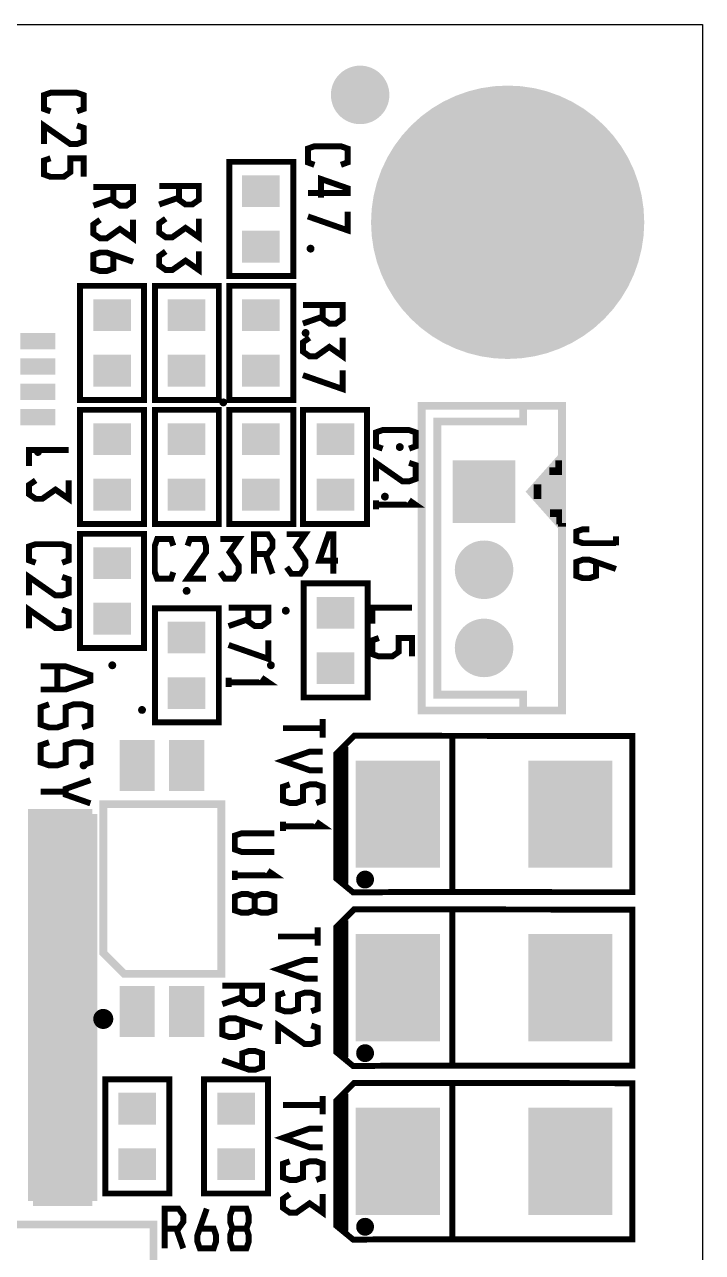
# Model space of a CAD drawing. Extents: x 0 to 118, y -6 to 50.
# Drawn here: x 100.62 to 117.99, y 18.62 to 50.06 of the extents above; entities that cross this region are included whole.
import ezdxf

# ---------------------------------------------------------------- set-up
doc = ezdxf.new("R2010")
doc.units = 0
doc.header["$MEASUREMENT"] = 0
doc.layers.get('0').update_dxf_attribs({"linetype": 'CONTINUOUS'})
for name, color, linetype in [('22-304-0_DRD', 1, 'CONTINUOUS'), ('22-304-0_SMT', 254, 'CONTINUOUS'), ('22-304-0_SST', 1, 'CONTINUOUS'), ('THRUHOLE_TAP', 11, 'CONTINUOUS')]:
    doc.layers.add(name, color=color, linetype=linetype)

# ---------------------------------------------------------------- blocks, each defined once
blk = doc.blocks.new('RECTANGLE_2')
blk.add_solid([(0.4826, 0.4064), (0.4826, -0.4064), (-0.4826, 0.4064), (-0.4826, -0.4064)])
blk = doc.blocks.new('ROUND_18')
at = {"const_width": 3.50012}
blk.add_lwpolyline([(-1.75006, 0, 1), (1.75006, 0, 1)], format="xyb", close=True, dxfattribs=at)
blk = doc.blocks.new('ROUND_22')
at = {"const_width": 0.7493}
blk.add_lwpolyline([(-0.37465, 0, 1), (0.37465, 0, 1)], format="xyb", close=True, dxfattribs=at)
blk = doc.blocks.new('SQUARE_25')
blk.add_solid([(0.8001, 0.8001), (0.8001, -0.8001), (-0.8001, 0.8001), (-0.8001, -0.8001)])
blk = doc.blocks.new('RECTANGLE_33')
blk.add_solid([(1.0795, 1.3716), (1.0795, -1.3716), (-1.0795, 1.3716), (-1.0795, -1.3716)])
blk = doc.blocks.new('RECTANGLE_35')
blk.add_solid([(0.44958, 0.65024), (0.44958, -0.65024), (-0.44958, 0.65024), (-0.44958, -0.65024)])
blk = doc.blocks.new('RECTANGLE_39')
blk.add_solid([(0.44958, 0.20955), (0.44958, -0.20955), (-0.44958, 0.20955), (-0.44958, -0.20955)])
blk = doc.blocks.new('ROUND_87')
at = {"const_width": 0.10033}
blk.add_lwpolyline([(-0.050164, 0, 1), (0.050164, 0, 1)], format="xyb", close=True, dxfattribs=at)
blk = doc.blocks.new('ROUND_89')
at = {"const_width": 0.44958}
blk.add_lwpolyline([(-0.22479, 0, 1), (0.22479, 0, 1)], format="xyb", close=True, dxfattribs=at)
blk = doc.blocks.new('ROUND_83')
at = {"const_width": 1.75006}
blk.add_lwpolyline([(-0.87503, 0, 1), (0.87503, 0, 1)], format="xyb", close=True, dxfattribs=at)

msp = doc.modelspace()

# ---------------------------------------------------------------- linework, layer by layer
at = {"layer": '22-304-0_DRD'}
for p, q in [((0, 50.06086), (117.99062, 50.06086)), ((117.99062, 50.06086), (117.99062, 0))]:
    msp.add_line(p, q, dxfattribs=at)
at = {"layer": '22-304-0_SST'}
for points, const_width in [([(101.28758, 47.83836), (101.1174, 47.89932), (101.1174, 48.25492), (101.28758, 48.31334), (101.96576, 48.31334), (102.1334, 48.25492), (102.1334, 47.89932), (101.96576, 47.83836)], 0.1524), ([(101.1174, 47.00016), (101.1174, 47.47514), (101.79558, 47.00016), (101.96576, 47.00016), (102.1334, 47.06112), (102.1334, 47.41672), (101.96576, 47.47514)], 0.1524), ([(108.04906, 46.4693), (107.88142, 46.53026), (107.88142, 46.88586), (108.04906, 46.94428), (108.72724, 46.94428), (108.89742, 46.88586), (108.89742, 46.53026), (108.72724, 46.4693)], 0.1524), ([(101.28758, 46.63694), (101.1174, 46.57852), (101.1174, 46.22292), (101.28758, 46.16196), (101.6254, 46.16196), (101.79558, 46.28134), (101.79558, 46.63694), (102.1334, 46.63694), (102.1334, 46.16196)], 0.1524), ([(107.5055, 43.6245), (107.5055, 46.5455), (105.8672, 46.5455), (105.8672, 43.6245), (107.5055, 43.6245)], 0.1524), ([(102.8954, 45.90034), (102.8954, 45.54474), (103.06558, 45.42536), (103.23576, 45.42536), (103.4034, 45.54474), (103.4034, 45.90034), (102.3874, 45.90034)], 0.1524), ([(104.57942, 45.92828), (104.57942, 45.57268), (104.74706, 45.4533), (104.91724, 45.4533), (105.08742, 45.57268), (105.08742, 45.92828), (104.07142, 45.92828)], 0.1524), ([(108.21924, 45.6311), (108.21924, 46.10608), (108.89742, 45.86986), (108.89742, 45.75048), (107.88142, 45.75048)], 0.1524), ([(102.8954, 45.60316), (102.3874, 45.42536)], 0.1524), ([(104.57942, 45.6311), (104.07142, 45.4533)], 0.1524), ([(107.88142, 45.1485), (108.89742, 44.7929), (108.89742, 45.26788)], 0.1524), ([(102.55758, 45.06214), (102.3874, 44.94276), (102.3874, 44.70654), (102.55758, 44.58716), (102.72776, 44.58716), (103.06558, 44.82592), (103.4034, 44.58716), (103.4034, 45.06214)], 0.1524), ([(104.23906, 45.09008), (104.07142, 44.9707), (104.07142, 44.73448), (104.23906, 44.6151), (104.40924, 44.6151), (104.74706, 44.85386), (105.08742, 44.6151), (105.08742, 45.09008)], 0.1524), ([(102.8954, 44.16552), (102.8954, 43.80992), (102.72776, 43.74896), (102.55758, 43.74896), (102.3874, 43.80992), (102.3874, 44.16552), (102.55758, 44.22394), (102.72776, 44.22394), (103.4034, 43.98772)], 0.1524), ([(104.23906, 44.25188), (104.07142, 44.1325), (104.07142, 43.89628), (104.23906, 43.7769), (104.40924, 43.7769), (104.74706, 44.01566), (105.08742, 43.7769), (105.08742, 44.25188)], 0.1524), ([(102.0445, 43.3705), (102.0445, 40.4495), (103.6828, 40.4495), (103.6828, 43.3705), (102.0445, 43.3705)], 0.1524), ([(105.6005, 40.4495), (105.6005, 43.3705), (103.9622, 43.3705), (103.9622, 40.4495), (105.6005, 40.4495)], 0.1524), ([(107.5055, 40.4495), (107.5055, 43.3705), (105.8672, 43.3705), (105.8672, 40.4495), (107.5055, 40.4495)], 0.1524), ([(108.26242, 42.88028), (108.26242, 42.52468), (108.43006, 42.4053), (108.60024, 42.4053), (108.77042, 42.52468), (108.77042, 42.88028), (107.75442, 42.88028)], 0.1524), ([(108.26242, 42.5831), (107.75442, 42.4053)], 0.1524), ([(107.92206, 42.04208), (107.75442, 41.9227), (107.75442, 41.68648), (107.92206, 41.5671), (108.09224, 41.5671), (108.43006, 41.80586), (108.77042, 41.5671), (108.77042, 42.04208)], 0.1524), ([(107.75442, 41.0845), (108.77042, 40.7289), (108.77042, 41.20388)], 0.1524), ([(102.0445, 40.1955), (102.0445, 37.2745), (103.6828, 37.2745), (103.6828, 40.1955), (102.0445, 40.1955)], 0.1524), ([(105.6005, 37.2745), (105.6005, 40.1955), (103.9622, 40.1955), (103.9622, 37.2745), (105.6005, 37.2745)], 0.1524), ([(107.5055, 37.2745), (107.5055, 40.1955), (105.8672, 40.1955), (105.8672, 37.2745), (107.5055, 37.2745)], 0.1524), ([(107.7595, 40.1955), (107.7595, 37.2745), (109.3978, 37.2745), (109.3978, 40.1955), (107.7595, 40.1955)], 0.1524), ([(114.39398, 32.4993), (110.7948, 32.4993), (110.7948, 40.29964), (114.39398, 40.29964), (114.39398, 32.4993)], 0.20066), ([(113.39576, 40.29964), (113.39576, 39.89832), (111.19612, 39.89832), (111.19612, 32.90062), (113.39576, 32.90062), (113.39576, 32.4993)], 0.20066), ([(109.79658, 39.20236), (109.6264, 39.26332), (109.6264, 39.61892), (109.79658, 39.67734), (110.47476, 39.67734), (110.6424, 39.61892), (110.6424, 39.26332), (110.47476, 39.20236)], 0.1524), ([(100.7364, 38.75532), (100.7364, 39.16934), (101.7524, 39.16934)], 0.1524), ([(114.39398, 38.99916), (113.59388, 38.1), (114.39398, 37.20084)], 0.20066), ([(114.30254, 38.89502), (114.30254, 37.30244)], 0.20066), ([(114.39398, 38.99916), (114.39398, 37.2999)], 0.20066), ([(109.6264, 38.36416), (109.6264, 38.83914), (110.30458, 38.36416), (110.47476, 38.36416), (110.6424, 38.42512), (110.6424, 38.78072), (110.47476, 38.83914)], 0.1524), ([(114.39398, 38.62578), (114.06378, 38.62578)], 0.20066), ([(114.1222, 38.69182), (114.1222, 37.50564)], 0.20066), ([(114.39398, 38.80612), (114.2238, 38.80612)], 0.20066), ([(100.90658, 38.38956), (100.7364, 38.27272), (100.7364, 38.03396), (100.90658, 37.91712), (101.07676, 37.91712), (101.41458, 38.15334), (101.7524, 37.91712), (101.7524, 38.38956)], 0.1524), ([(114.39398, 38.26764), (113.74374, 38.26764)], 0.20066), ([(113.76406, 38.28796), (113.76406, 37.9095)], 0.20066), ([(114.39398, 38.44798), (113.90376, 38.44798)], 0.20066), ([(113.94186, 38.49116), (113.94186, 37.70884)], 0.20066), ([(114.39398, 38.0873), (113.60404, 38.0873)], 0.20066), ([(109.6264, 37.64534), (109.6264, 37.88156)], 0.1524), ([(109.6264, 37.76472), (110.6424, 37.76472), (110.47476, 37.88156)], 0.1524), ([(114.39398, 37.90696), (113.76406, 37.90696)], 0.20066), ([(114.39398, 37.72662), (113.92408, 37.72662)], 0.20066), ([(114.39398, 37.54882), (114.0841, 37.54882)], 0.20066), ([(114.39398, 37.36848), (114.24412, 37.36848)], 0.20066), ([(114.39398, 37.2999), (114.39398, 37.20084)], 0.20066), ([(115.09502, 37.13734), (114.92484, 37.13734), (114.7572, 37.07892), (114.7572, 36.84016), (114.92484, 36.78174), (115.7732, 36.78174)], 0.1524), ([(100.90658, 36.28136), (100.7364, 36.34232), (100.7364, 36.69792), (100.90658, 36.75634), (101.58476, 36.75634), (101.7524, 36.69792), (101.7524, 36.34232), (101.58476, 36.28136)], 0.1524), ([(102.0445, 37.0205), (102.0445, 34.0995), (103.6828, 34.0995), (103.6828, 37.0205), (102.0445, 37.0205)], 0.1524), ([(104.43464, 36.04006), (104.37622, 35.86988), (104.02062, 35.86988), (103.95966, 36.04006), (103.95966, 36.7157), (104.02062, 36.88588), (104.37622, 36.88588), (104.43464, 36.7157)], 0.1524), ([(105.27284, 35.86988), (104.79786, 35.86988), (105.27284, 36.54806), (105.27284, 36.7157), (105.21442, 36.88588), (104.85882, 36.88588), (104.79786, 36.7157)], 0.1524), ([(105.63606, 36.04006), (105.75544, 35.86988), (105.99166, 35.86988), (106.11104, 36.04006), (106.11104, 36.2077), (105.87482, 36.54806), (106.11104, 36.88588), (105.63606, 36.88588)], 0.1524), ([(106.49966, 36.50488), (106.85526, 36.50488), (106.97464, 36.67506), (106.97464, 36.8427), (106.85526, 37.01288), (106.49966, 37.01288), (106.49966, 35.99688)], 0.1524), ([(107.33786, 36.16706), (107.45724, 35.99688), (107.69346, 35.99688), (107.81284, 36.16706), (107.81284, 36.3347), (107.57662, 36.67506), (107.81284, 37.01288), (107.33786, 37.01288)], 0.1524), ([(108.65104, 36.3347), (108.17606, 36.3347), (108.41482, 37.01288), (108.53166, 37.01288), (108.53166, 35.99688)], 0.1524), ([(115.7732, 36.72332), (115.7732, 36.95954)], 0.1524), ([(106.79684, 36.50488), (106.97464, 35.99688)], 0.1524), ([(115.2652, 36.29914), (115.2652, 35.94354), (115.09502, 35.88512), (114.92484, 35.88512), (114.7572, 35.94354), (114.7572, 36.29914), (114.92484, 36.35756), (115.09502, 36.35756), (115.7732, 36.12134)], 0.1524), ([(100.7364, 35.44316), (100.7364, 35.91814), (101.41458, 35.44316), (101.58476, 35.44316), (101.7524, 35.50412), (101.7524, 35.85972), (101.58476, 35.91814)], 0.1524), ([(109.4105, 32.8295), (109.4105, 35.7505), (107.7722, 35.7505), (107.7722, 32.8295), (109.4105, 32.8295)], 0.1524), ([(100.7364, 34.60496), (100.7364, 35.07994), (101.41458, 34.60496), (101.58476, 34.60496), (101.7524, 34.66592), (101.7524, 35.02152), (101.58476, 35.07994)], 0.1524), ([(105.6005, 32.1945), (105.6005, 35.1155), (103.9622, 35.1155), (103.9622, 32.1945), (105.6005, 32.1945)], 0.1524), ([(106.35742, 35.13328), (106.35742, 34.77768), (106.52506, 34.6583), (106.69524, 34.6583), (106.86542, 34.77768), (106.86542, 35.13328), (105.84942, 35.13328)], 0.1524), ([(106.35742, 34.8361), (105.84942, 34.6583)], 0.1524), ([(109.53242, 34.71926), (109.53242, 35.13328), (110.54842, 35.13328)], 0.1524), ([(105.84942, 34.1757), (106.86542, 33.8201), (106.86542, 34.29508)], 0.1524), ([(109.70006, 34.3535), (109.53242, 34.29508), (109.53242, 33.93948), (109.70006, 33.88106), (110.04042, 33.88106), (110.20806, 33.9979), (110.20806, 34.3535), (110.54842, 34.3535), (110.54842, 33.88106)], 0.1524), ([(101.03866, 33.03524), (101.67366, 33.03524), (102.30866, 33.25622), (102.30866, 33.40608), (101.67366, 33.62706), (101.03866, 33.62706)], 0.1524), ([(101.46284, 33.03524), (101.46284, 33.62706)], 0.1524), ([(105.84942, 33.10128), (105.84942, 33.3375)], 0.1524), ([(105.84942, 33.22066), (106.86542, 33.22066), (106.69524, 33.3375)], 0.1524), ([(102.09784, 32.06242), (102.30866, 32.13608), (102.30866, 32.58058), (102.09784, 32.65678), (101.88448, 32.65678), (101.67366, 32.58058), (101.67366, 32.13608), (101.46284, 32.06242), (101.24948, 32.06242), (101.03866, 32.13608), (101.03866, 32.58058), (101.24948, 32.65678)], 0.1524), ([(107.24642, 32.04464), (108.26242, 32.04464)], 0.1524), ([(108.26242, 31.80588), (108.26242, 32.28086)], 0.1524), ([(102.09784, 31.09214), (102.30866, 31.1658), (102.30866, 31.6103), (102.09784, 31.68396), (101.88448, 31.68396), (101.67366, 31.6103), (101.67366, 31.1658), (101.46284, 31.09214), (101.24948, 31.09214), (101.03866, 31.1658), (101.03866, 31.6103), (101.24948, 31.68396)], 0.1524), ([(110.20044, 27.84856), (114.554, 27.84602), (116.1923, 27.84602), (116.1923, 31.84398), (109.0676, 31.8516), (108.6104, 31.3944), (108.6104, 28.194), (109.0422, 27.8384), (110.20044, 27.84856)], 0.1524), ([(111.5822, 27.8892), (111.5822, 31.8262)], 0.1524), ([(108.26242, 30.96768), (107.9246, 30.96768), (107.24642, 31.20644), (107.9246, 31.44266), (108.26242, 31.44266)], 0.1524), ([(108.839, 31.5722), (108.6612, 31.3944)], 0.1524), ([(108.6612, 31.3944), (108.6612, 28.194), (108.8136, 28.067), (108.8644, 27.9908), (108.9152, 27.94)], 0.1524), ([(108.839, 31.4706), (108.7374, 31.4706)], 0.1524), ([(108.7628, 31.496), (108.7628, 28.11018)], 0.1524), ([(108.839, 31.5722), (108.839, 28.067)], 0.1524), ([(108.839, 31.33344), (108.6612, 31.33344)], 0.1524), ([(108.839, 31.19628), (108.6612, 31.19628)], 0.1524), ([(108.839, 31.05912), (108.6612, 31.05912)], 0.1524), ([(108.839, 30.92196), (108.6612, 30.92196)], 0.1524), ([(108.839, 30.7848), (108.6612, 30.7848)], 0.1524), ([(102.30866, 30.11932), (101.67366, 30.34284), (101.67366, 30.49016), (102.30866, 30.71368)], 0.1524), ([(108.09478, 30.12948), (108.26242, 30.19044), (108.26242, 30.54604), (108.09478, 30.60446), (107.9246, 30.60446), (107.75442, 30.54604), (107.75442, 30.19044), (107.58678, 30.12948), (107.4166, 30.12948), (107.24642, 30.19044), (107.24642, 30.54604), (107.4166, 30.60446)], 0.1524), ([(108.839, 30.64764), (108.6612, 30.64764)], 0.1524), ([(108.839, 30.51048), (108.6612, 30.51048)], 0.1524), ([(101.03866, 30.4165), (101.67366, 30.4165)], 0.1524), ([(102.6414, 26.289), (102.6414, 30.099), (105.664, 30.099), (105.664, 25.7556), (103.1748, 25.7556), (102.6414, 26.289)], 0.20066), ([(108.839, 30.37332), (108.6612, 30.37332)], 0.1524), ([(108.839, 30.23616), (108.6612, 30.23616)], 0.1524), ([(102.362, 29.845), (100.838, 29.845), (100.838, 19.939)], 0.254), ([(100.9396, 29.845), (100.9396, 19.939)], 0.254), ([(101.1682, 29.845), (101.1682, 19.939)], 0.254), ([(101.3968, 29.845), (101.3968, 19.939)], 0.254), ([(101.6254, 29.845), (101.6254, 19.939)], 0.254), ([(101.854, 29.845), (101.854, 19.939)], 0.254), ([(102.0826, 29.845), (102.0826, 19.939)], 0.254), ([(102.3112, 29.845), (102.3112, 19.939)], 0.254), ([(102.362, 29.845), (102.362, 19.939)], 0.254), ([(108.839, 30.099), (108.6612, 30.099)], 0.1524), ([(108.839, 29.96184), (108.6612, 29.96184)], 0.1524), ([(108.839, 29.82468), (108.6612, 29.82468)], 0.1524), ([(102.362, 29.6418), (100.838, 29.6418)], 0.254), ([(107.24642, 29.41066), (107.24642, 29.64688)], 0.1524), ([(107.24642, 29.53004), (108.26242, 29.53004), (108.09478, 29.64688)], 0.1524), ([(108.839, 29.68752), (108.6612, 29.68752)], 0.1524), ([(108.839, 29.55036), (108.6612, 29.55036)], 0.1524), ([(102.362, 29.4132), (100.838, 29.4132)], 0.254), ([(102.362, 29.1846), (100.838, 29.1846)], 0.254), ([(107.02544, 28.87726), (106.17962, 28.87726), (106.00944, 28.93822), (106.00944, 29.29382), (106.17962, 29.35224), (107.02544, 29.35224)], 0.1524), ([(108.839, 29.4132), (108.6612, 29.4132)], 0.1524), ([(108.839, 29.27604), (108.6612, 29.27604)], 0.1524), ([(102.362, 28.956), (100.838, 28.956)], 0.254), ([(108.839, 29.13888), (108.6612, 29.13888)], 0.1524), ([(108.839, 29.00172), (108.6612, 29.00172)], 0.1524), ([(108.839, 28.86456), (108.6612, 28.86456)], 0.1524), ([(102.362, 28.7274), (100.838, 28.7274)], 0.254), ([(102.362, 28.4988), (100.838, 28.4988)], 0.254), ([(108.839, 28.7274), (108.6612, 28.7274)], 0.1524), ([(108.839, 28.59024), (108.6612, 28.59024)], 0.1524), ([(102.362, 28.2702), (100.838, 28.2702)], 0.254), ([(106.00944, 28.15844), (106.00944, 28.39466)], 0.1524), ([(106.00944, 28.27782), (107.02544, 28.27782), (106.85526, 28.39466)], 0.1524), ([(108.839, 28.45308), (108.6612, 28.45308)], 0.1524), ([(108.839, 28.31592), (108.6612, 28.31592)], 0.1524), ([(109.47146, 28.25496), (109.22, 28.25496)], 0.1524), ([(109.2962, 28.31084), (109.2962, 28.02382)], 0.1524), ([(109.43336, 28.29306), (109.43336, 28.0416)], 0.1524), ([(102.362, 28.0416), (100.838, 28.0416)], 0.254), ([(108.839, 28.17876), (108.67898, 28.17876)], 0.1524), ([(108.839, 28.067), (108.8136, 28.0416)], 0.1524), ([(108.8136, 28.0416), (108.9152, 27.94)], 0.1524), ([(109.48924, 28.1178), (109.20222, 28.1178)], 0.1524), ([(102.362, 27.813), (100.838, 27.813)], 0.254), ([(102.362, 27.5844), (100.838, 27.5844)], 0.254), ([(106.51744, 27.37866), (106.68762, 27.32024), (106.85526, 27.32024), (107.02544, 27.37866), (107.02544, 27.73426), (106.85526, 27.79522), (106.68762, 27.79522), (106.51744, 27.73426), (106.51744, 27.37866), (106.34726, 27.32024), (106.17962, 27.32024), (106.00944, 27.37866), (106.00944, 27.73426), (106.17962, 27.79522), (106.34726, 27.79522), (106.51744, 27.73426)], 0.1524), ([(102.362, 27.3558), (100.838, 27.3558)], 0.254), ([(110.20044, 23.40356), (114.554, 23.40102), (116.1923, 23.40102), (116.1923, 27.39898), (109.0676, 27.4066), (108.6104, 26.9494), (108.6104, 23.749), (109.0422, 23.3934), (110.20044, 23.40356)], 0.1524), ([(111.5822, 23.4442), (111.5822, 27.3812)], 0.1524), ([(102.362, 27.1272), (100.838, 27.1272)], 0.254), ([(108.839, 27.1272), (108.6612, 26.9494)], 0.1524), ([(108.839, 27.0256), (108.7374, 27.0256)], 0.1524), ([(108.7628, 27.051), (108.7628, 23.66518)], 0.1524), ([(108.839, 27.1272), (108.839, 23.622)], 0.1524), ([(102.362, 26.8986), (100.838, 26.8986)], 0.254), ([(102.362, 26.67), (100.838, 26.67)], 0.254), ([(107.11942, 26.71064), (108.13542, 26.71064)], 0.1524), ([(108.13542, 26.47188), (108.13542, 26.94686)], 0.1524), ([(108.6612, 26.9494), (108.6612, 23.749), (108.8136, 23.622), (108.8644, 23.5458), (108.9152, 23.495)], 0.1524), ([(108.839, 26.88844), (108.6612, 26.88844)], 0.1524), ([(108.839, 26.75128), (108.6612, 26.75128)], 0.1524), ([(102.362, 26.4414), (100.838, 26.4414)], 0.254), ([(108.839, 26.61412), (108.6612, 26.61412)], 0.1524), ([(108.839, 26.47696), (108.6612, 26.47696)], 0.1524), ([(108.839, 26.3398), (108.6612, 26.3398)], 0.1524), ([(102.362, 26.2128), (100.838, 26.2128)], 0.254), ([(102.362, 25.9842), (100.838, 25.9842)], 0.254), ([(108.13542, 25.63368), (107.7976, 25.63368), (107.11942, 25.87244), (107.7976, 26.10866), (108.13542, 26.10866)], 0.1524), ([(108.839, 26.20264), (108.6612, 26.20264)], 0.1524), ([(108.839, 26.06548), (108.6612, 26.06548)], 0.1524), ([(102.362, 25.7556), (100.838, 25.7556)], 0.254), ([(108.839, 25.92832), (108.6612, 25.92832)], 0.1524), ([(108.839, 25.79116), (108.6612, 25.79116)], 0.1524), ([(102.362, 25.527), (100.838, 25.527)], 0.254), ([(106.1974, 25.45334), (106.1974, 25.09774), (106.36758, 24.97836), (106.53776, 24.97836), (106.7054, 25.09774), (106.7054, 25.45334), (105.6894, 25.45334)], 0.1524), ([(108.839, 25.654), (108.6612, 25.654)], 0.1524), ([(108.839, 25.51684), (108.6612, 25.51684)], 0.1524), ([(102.362, 25.2984), (100.838, 25.2984)], 0.254), ([(102.362, 25.0698), (100.838, 25.0698)], 0.254), ([(106.1974, 25.15616), (105.6894, 24.97836)], 0.1524), ([(107.96778, 24.79548), (108.13542, 24.85644), (108.13542, 25.21204), (107.96778, 25.27046), (107.7976, 25.27046), (107.62742, 25.21204), (107.62742, 24.85644), (107.45978, 24.79548), (107.2896, 24.79548), (107.11942, 24.85644), (107.11942, 25.21204), (107.2896, 25.27046)], 0.1524), ([(108.839, 25.37968), (108.6612, 25.37968)], 0.1524), ([(108.839, 25.24252), (108.6612, 25.24252)], 0.1524), ([(108.839, 25.10536), (108.6612, 25.10536)], 0.1524), ([(102.362, 24.8412), (100.838, 24.8412)], 0.254), ([(102.56012, 24.76246), (102.56012, 24.43734)], 0.1524), ([(102.69728, 24.77008), (102.69728, 24.42972)], 0.1524), ([(108.839, 24.9682), (108.6612, 24.9682)], 0.1524), ([(108.839, 24.83104), (108.6612, 24.83104)], 0.1524), ([(102.362, 24.6126), (100.838, 24.6126)], 0.254), ([(102.80904, 24.65832), (102.46868, 24.65832)], 0.1524), ([(102.80142, 24.52116), (102.4763, 24.52116)], 0.1524), ([(106.1974, 24.55672), (106.1974, 24.20112), (106.02976, 24.14016), (105.85958, 24.14016), (105.6894, 24.20112), (105.6894, 24.55672), (105.85958, 24.61514), (106.02976, 24.61514), (106.7054, 24.37892)], 0.1524), ([(107.11942, 23.95728), (107.11942, 24.43226), (107.7976, 23.95728), (107.96778, 23.95728), (108.13542, 24.01824), (108.13542, 24.37384), (107.96778, 24.43226)], 0.1524), ([(108.839, 24.69388), (108.6612, 24.69388)], 0.1524), ([(108.839, 24.55672), (108.6612, 24.55672)], 0.1524), ([(102.362, 24.384), (100.838, 24.384)], 0.254), ([(102.362, 24.1554), (100.838, 24.1554)], 0.254), ([(108.839, 24.41956), (108.6612, 24.41956)], 0.1524), ([(108.839, 24.2824), (108.6612, 24.2824)], 0.1524), ([(108.839, 24.14524), (108.6612, 24.14524)], 0.1524), ([(102.362, 23.9268), (100.838, 23.9268)], 0.254), ([(108.839, 24.00808), (108.6612, 24.00808)], 0.1524), ([(108.839, 23.87092), (108.6612, 23.87092)], 0.1524), ([(109.2962, 23.86584), (109.2962, 23.57882)], 0.1524), ([(109.43336, 23.84806), (109.43336, 23.5966)], 0.1524), ([(102.362, 23.6982), (100.838, 23.6982)], 0.254), ([(102.362, 23.4696), (100.838, 23.4696)], 0.254), ([(106.1974, 23.36292), (106.1974, 23.71852), (106.36758, 23.77694), (106.53776, 23.77694), (106.7054, 23.71852), (106.7054, 23.36292), (106.53776, 23.30196), (106.36758, 23.30196), (105.6894, 23.54072)], 0.1524), ([(108.839, 23.73376), (108.67898, 23.73376)], 0.1524), ([(108.839, 23.622), (108.8136, 23.5966)], 0.1524), ([(108.8136, 23.5966), (108.9152, 23.495)], 0.1524), ([(109.48924, 23.6728), (109.20222, 23.6728)], 0.1524), ([(109.47146, 23.80996), (109.22, 23.80996)], 0.1524), ([(102.362, 23.241), (100.838, 23.241)], 0.254), ([(102.362, 23.0124), (100.838, 23.0124)], 0.254), ([(104.3305, 20.1295), (104.3305, 23.0505), (102.6922, 23.0505), (102.6922, 20.1295), (104.3305, 20.1295)], 0.1524), ([(105.2195, 23.0505), (105.2195, 20.1295), (106.8578, 20.1295), (106.8578, 23.0505), (105.2195, 23.0505)], 0.1524), ([(110.20044, 18.95856), (114.554, 18.95602), (116.1923, 18.95602), (116.1923, 22.95398), (109.0676, 22.9616), (108.6104, 22.5044), (108.6104, 19.304), (109.0422, 18.9484), (110.20044, 18.95856)], 0.1524), ([(111.5822, 18.9992), (111.5822, 22.9362)], 0.1524), ([(102.362, 22.7838), (100.838, 22.7838)], 0.254), ([(102.362, 22.5552), (100.838, 22.5552)], 0.254), ([(108.26242, 22.15388), (108.26242, 22.62886)], 0.1524), ([(108.839, 22.6822), (108.6612, 22.5044)], 0.1524), ([(108.839, 22.5806), (108.7374, 22.5806)], 0.1524), ([(108.7628, 22.606), (108.7628, 19.22018)], 0.1524), ([(108.839, 22.6822), (108.839, 19.177)], 0.1524), ([(102.362, 22.3266), (100.838, 22.3266)], 0.254), ([(107.24642, 22.39264), (108.26242, 22.39264)], 0.1524), ([(108.6612, 22.5044), (108.6612, 19.304), (108.8136, 19.177), (108.8644, 19.1008), (108.9152, 19.05)], 0.1524), ([(108.839, 22.44344), (108.6612, 22.44344)], 0.1524), ([(108.839, 22.30628), (108.6612, 22.30628)], 0.1524), ([(102.362, 22.098), (100.838, 22.098)], 0.254), ([(108.839, 22.16912), (108.6612, 22.16912)], 0.1524), ([(108.839, 22.03196), (108.6612, 22.03196)], 0.1524), ([(102.362, 21.8694), (100.838, 21.8694)], 0.254), ([(102.362, 21.6408), (100.838, 21.6408)], 0.254), ([(108.26242, 21.31568), (107.9246, 21.31568), (107.24642, 21.55444), (107.9246, 21.79066), (108.26242, 21.79066)], 0.1524), ([(108.839, 21.8948), (108.6612, 21.8948)], 0.1524), ([(108.839, 21.75764), (108.6612, 21.75764)], 0.1524), ([(108.839, 21.62048), (108.6612, 21.62048)], 0.1524), ([(102.362, 21.4122), (100.838, 21.4122)], 0.254), ([(108.839, 21.48332), (108.6612, 21.48332)], 0.1524), ([(108.839, 21.34616), (108.6612, 21.34616)], 0.1524), ([(102.362, 21.1836), (100.838, 21.1836)], 0.254), ([(102.362, 20.955), (100.838, 20.955)], 0.254), ([(108.839, 21.209), (108.6612, 21.209)], 0.1524), ([(108.839, 21.07184), (108.6612, 21.07184)], 0.1524), ([(102.362, 20.7264), (100.838, 20.7264)], 0.254), ([(108.09478, 20.47748), (108.26242, 20.53844), (108.26242, 20.89404), (108.09478, 20.95246), (107.9246, 20.95246), (107.75442, 20.89404), (107.75442, 20.53844), (107.58678, 20.47748), (107.4166, 20.47748), (107.24642, 20.53844), (107.24642, 20.89404), (107.4166, 20.95246)], 0.1524), ([(108.839, 20.93468), (108.6612, 20.93468)], 0.1524), ([(108.839, 20.79752), (108.6612, 20.79752)], 0.1524), ([(102.362, 20.4978), (100.838, 20.4978)], 0.254), ([(108.839, 20.66036), (108.6612, 20.66036)], 0.1524), ([(108.839, 20.5232), (108.6612, 20.5232)], 0.1524), ([(108.839, 20.38604), (108.6612, 20.38604)], 0.1524), ([(102.362, 20.2692), (100.838, 20.2692)], 0.254), ([(102.362, 20.0406), (100.838, 20.0406)], 0.254), ([(107.4166, 20.11426), (107.24642, 19.99488), (107.24642, 19.75866), (107.4166, 19.63928), (107.58678, 19.63928), (107.9246, 19.87804), (108.26242, 19.63928), (108.26242, 20.11426)], 0.1524), ([(108.839, 20.24888), (108.6612, 20.24888)], 0.1524), ([(108.839, 20.11172), (108.6612, 20.11172)], 0.1524), ([(102.362, 19.939), (100.838, 19.939)], 0.254), ([(104.21366, 19.23288), (104.56926, 19.23288), (104.68864, 19.40306), (104.68864, 19.5707), (104.56926, 19.74088), (104.21366, 19.74088), (104.21366, 18.72488)], 0.1524), ([(105.11282, 19.23288), (105.46842, 19.23288), (105.52684, 19.0627), (105.52684, 18.89506), (105.46842, 18.72488), (105.11282, 18.72488), (105.05186, 18.89506), (105.05186, 19.0627), (105.29062, 19.74088)], 0.1524), ([(106.30662, 19.23288), (106.36504, 19.40306), (106.36504, 19.5707), (106.30662, 19.74088), (105.95102, 19.74088), (105.89006, 19.5707), (105.89006, 19.40306), (105.95102, 19.23288), (106.30662, 19.23288), (106.36504, 19.0627), (106.36504, 18.89506), (106.30662, 18.72488), (105.95102, 18.72488), (105.89006, 18.89506), (105.89006, 19.0627), (105.95102, 19.23288)], 0.1524), ([(108.839, 19.97456), (108.6612, 19.97456)], 0.1524), ([(108.839, 19.8374), (108.6612, 19.8374)], 0.1524), ([(108.839, 19.70024), (108.6612, 19.70024)], 0.1524), ([(108.839, 19.56308), (108.6612, 19.56308)], 0.1524), ([(108.839, 19.42592), (108.6612, 19.42592)], 0.1524), ([(109.2962, 19.42084), (109.2962, 19.13382)], 0.1524), ([(92.9259, 19.33448), (103.9241, 19.33448), (103.9241, 7.33552), (92.9259, 7.33552), (92.9259, 19.33448)], 0.20066), ([(104.51084, 19.23288), (104.68864, 18.72488)], 0.1524), ([(108.839, 19.28876), (108.67898, 19.28876)], 0.1524), ([(108.839, 19.177), (108.8136, 19.1516)], 0.1524), ([(108.8136, 19.1516), (108.9152, 19.05)], 0.1524), ([(109.48924, 19.2278), (109.20222, 19.2278)], 0.1524), ([(109.47146, 19.36496), (109.22, 19.36496)], 0.1524), ([(109.43336, 19.40306), (109.43336, 19.1516)], 0.1524)]:
    msp.add_lwpolyline(points, dxfattribs=dict(at, const_width=const_width))
at = {"layer": '22-304-0_SST', "const_width": 0.1524}
for points in [[(109.347, 28.321, 0.4142136), (109.1946, 28.1686)], [(109.4994, 28.1686, 0.4142136), (109.347, 28.321)], [(109.1946, 28.1686, 0.4142136), (109.347, 28.0162)], [(109.347, 28.0162, 0.4142136), (109.4994, 28.1686)], [(102.63886, 24.78024, 0.4142136), (102.45852, 24.5999)], [(102.8192, 24.5999, 0.4142136), (102.63886, 24.78024)], [(102.45852, 24.5999, 0.4142136), (102.63886, 24.41956)], [(102.63886, 24.41956, 0.4142136), (102.8192, 24.5999)], [(109.347, 23.876, 0.4142136), (109.1946, 23.7236)], [(109.4994, 23.7236, 0.4142136), (109.347, 23.876)], [(109.1946, 23.7236, 0.4142136), (109.347, 23.5712)], [(109.347, 23.5712, 0.4142136), (109.4994, 23.7236)], [(109.347, 19.431, 0.4142136), (109.1946, 19.2786)], [(109.4994, 19.2786, 0.4142136), (109.347, 19.431)], [(109.1946, 19.2786, 0.4142136), (109.347, 19.1262)], [(109.347, 19.1262, 0.4142136), (109.4994, 19.2786)]]:
    msp.add_lwpolyline(points, format="xyb", dxfattribs=at)

# ---------------------------------------------------------------- block references
at = {"layer": '22-304-0_SMT'}
for name, p in [('ROUND_22', (109.22, 48.26)), ('ROUND_18', (112.99952, 44.99864)), ('RECTANGLE_2', (106.68, 45.7962)), ('RECTANGLE_2', (106.68, 44.3738)), ('RECTANGLE_2', (102.87, 42.6212)), ('RECTANGLE_2', (104.775, 42.6212)), ('RECTANGLE_2', (106.68, 42.6212)), ('RECTANGLE_39', (100.965, 41.95572)), ('RECTANGLE_39', (100.965, 41.30548)), ('RECTANGLE_2', (102.87, 41.1988)), ('RECTANGLE_2', (104.775, 41.1988)), ('RECTANGLE_2', (106.68, 41.1988)), ('RECTANGLE_39', (100.965, 40.65524)), ('RECTANGLE_39', (100.965, 40.005)), ('RECTANGLE_2', (102.87, 39.4462)), ('RECTANGLE_2', (104.775, 39.4462)), ('RECTANGLE_2', (106.68, 39.4462)), ('RECTANGLE_2', (108.585, 39.4462)), ('SQUARE_25', (112.395, 38.1)), ('RECTANGLE_2', (102.87, 38.0238)), ('RECTANGLE_2', (104.775, 38.0238)), ('RECTANGLE_2', (106.68, 38.0238)), ('RECTANGLE_2', (108.585, 38.0238)), ('ROUND_22', (112.395, 36.10102)), ('RECTANGLE_2', (102.87, 36.2712)), ('RECTANGLE_2', (102.87, 34.8488)), ('RECTANGLE_2', (108.585, 35.0012)), ('RECTANGLE_2', (104.775, 34.3662)), ('ROUND_22', (112.395, 34.0995)), ('RECTANGLE_2', (108.585, 33.5788)), ('RECTANGLE_2', (104.775, 32.9438)), ('RECTANGLE_35', (103.505, 31.0896)), ('RECTANGLE_35', (104.775, 31.0896)), ('RECTANGLE_33', (110.1852, 29.845)), ('RECTANGLE_33', (114.6048, 29.845)), ('RECTANGLE_33', (110.1852, 25.4)), ('RECTANGLE_33', (114.6048, 25.4)), ('RECTANGLE_35', (103.505, 24.7904)), ('RECTANGLE_35', (104.775, 24.7904)), ('RECTANGLE_2', (103.505, 22.3012)), ('RECTANGLE_2', (106.045, 22.3012)), ('RECTANGLE_33', (110.1852, 20.955)), ('RECTANGLE_33', (114.6048, 20.955)), ('RECTANGLE_2', (103.505, 20.8788)), ('RECTANGLE_2', (106.045, 20.8788))]:
    msp.add_blockref(name, p, dxfattribs=at)
at = {"layer": 'THRUHOLE_TAP'}
for name, p in [('ROUND_83', (112.99952, 44.99864)), ('ROUND_87', (107.95, 44.323)), ('ROUND_87', (107.823, 42.164)), ('ROUND_87', (105.7148, 40.386)), ('ROUND_87', (110.236, 39.243)), ('ROUND_87', (100.965, 39.116)), ('ROUND_89', (112.395, 38.1)), ('ROUND_87', (109.855, 37.973)), ('ROUND_89', (112.395, 36.10102)), ('ROUND_87', (104.775, 35.56)), ('ROUND_87', (107.315, 35.052)), ('ROUND_89', (112.395, 34.0995)), ('ROUND_87', (102.87, 33.655)), ('ROUND_87', (106.934, 33.655)), ('ROUND_87', (103.632, 32.512)), ('ROUND_87', (102.1334, 31.0896))]:
    msp.add_blockref(name, p, dxfattribs=at)

doc.saveas('drawing.dxf')
